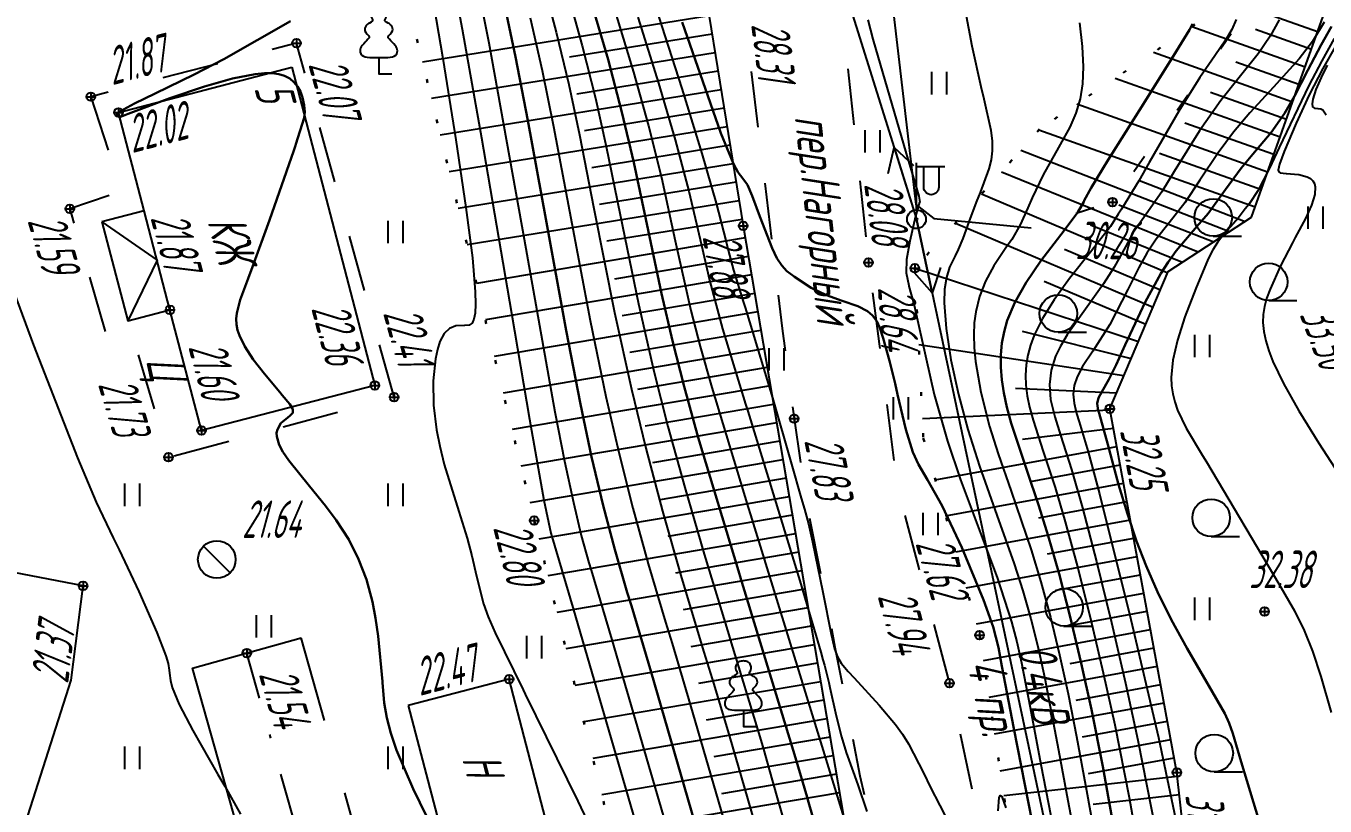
# Model space of a CAD drawing. Extents: x 1233805 to 1234355, y 654698 to 655114.
# Drawn here: x 1234201.3 to 1234235.86, y 655012.12 to 655032.9 of the extents above; entities that cross this region are included whole.
import ezdxf

# ---------------------------------------------------------------- set-up
doc = ezdxf.new("R2010")
doc.units = 0
for name, pattern in [('ИИDash_05_15', [2, 0.5, -1.5]), ('ИИDash_15_15', [3, 1.5, -1.5]), ('ИИDash_50_20', [7, 5, -2]), ('ИИDashDot_30_20', [5, 3, -1, 0, -1]), ('ИИDot', [1, 0, -1])]:
    doc.linetypes.add(name, pattern=pattern)
for name, color, linetype, lineweight in [('ИИ_ГОРИЗОНТАЛИ_ОСН', 32, 'Continuous', 25), ('ИИ_ГОРИЗОНТАЛИ_УТОЛЩ', 32, 'Continuous', 30), ('ИИ_ДОРОГИ_АД', 7, 'Continuous', 25), ('ИИ_ДОРОГИ_АД_ОСИ', 7, 'Continuous', 25), ('ИИ_ЛЭП_НН', 250, 'Continuous', 25), ('ИИ_ОГРАДЫ', 7, 'Continuous', 25), ('ИИ_ОТКОС', 7, 'Continuous', 25), ('ИИ_ОТМЕТКИ', 7, 'Continuous', 25), ('ИИ_СТРОЕНИЕ', 7, 'Continuous', 25), ('ИИ_ТРУБОПРОВОДЫ', 7, 'Continuous', 25), ('ИИ_УГОДЬЯ', 7, 'Continuous', 25)]:
    doc.layers.add(name, color=color, linetype=linetype, lineweight=lineweight)
doc.styles.add('VNIPISIMPLEXCUR', font='simplex.shx', dxfattribs={"width": 0.8, "oblique": 15})
doc.styles.add('ГОСТ 2.304 КУРСИВ', font='cs_gost2304.shx', dxfattribs={"oblique": 15})
doc.linetypes.add('ИИ054741_6', pattern='A,2,-0.5,[35,3dservice.shx,S=1,R=0,X=0,Y=0],-0.5,2', length=5)
doc.linetypes.add('ИИ054751', pattern='A,2.5,[1,3dservice.shx,S=0.8,R=0,X=0,Y=0],2.5', length=5)

# ---------------------------------------------------------------- blocks, each defined once
blk = doc.blocks.new('ИИ05401')
at = {"color": 0, "linetype": 'Continuous', "lineweight": 25}
for points in [[(-0.4, 1.2), (-0.4, 0)], [(0.4, 1.2), (0.4, 0)]]:
    blk.add_lwpolyline(points, dxfattribs=at)
blk = doc.blocks.new('ИИ053881')
at = {"color": 0, "linetype": 'Continuous', "lineweight": 25}
blk.add_lwpolyline([(0, 0.875), (0.129, 0.876), (0.342, 0.878), (0.479, 0.882), (0.614, 0.891), (0.726, 0.907), (0.816, 0.94), (0.906, 1), (0.956, 1.071), (0.983, 1.151), (0.991, 1.231), (0.986, 1.295), (0.963, 1.379), (0.932, 1.445), (0.884, 1.516), (0.798, 1.61), (0.719, 1.692), (0.646, 1.766), (0.575, 1.842), (0.536, 1.889), (0.511, 1.929), (0.501, 1.967), (0.504, 1.992), (0.518, 2.017), (0.545, 2.049), (0.608, 2.115), (0.679, 2.198), (0.732, 2.29), (0.745, 2.372), (0.736, 2.444), (0.709, 2.515), (0.672, 2.575), (0.633, 2.617), (0.596, 2.646), (0.548, 2.678), (0.495, 2.709), (0.408, 2.76), (0.363, 2.789), (0.336, 2.812), (0.324, 2.831), (0.321, 2.846), (0.325, 2.865), (0.335, 2.89), (0.353, 2.928), (0.372, 2.968), (0.4, 3.034), (0.413, 3.103), (0.412, 3.19), (0.398, 3.247), (0.363, 3.319), (0.32, 3.377), (0.284, 3.414), (0.246, 3.444), (0.181, 3.476), (0.125, 3.489), (0.07, 3.496), (0, 3.5), (-0.07, 3.496), (-0.125, 3.489), (-0.181, 3.476), (-0.246, 3.444), (-0.284, 3.414), (-0.32, 3.377), (-0.363, 3.319), (-0.398, 3.247), (-0.412, 3.19), (-0.413, 3.103), (-0.4, 3.034), (-0.372, 2.968), (-0.353, 2.928), (-0.335, 2.89), (-0.325, 2.865), (-0.321, 2.846), (-0.324, 2.831), (-0.336, 2.812), (-0.363, 2.789), (-0.408, 2.76), (-0.495, 2.709), (-0.548, 2.678), (-0.596, 2.646), (-0.633, 2.617), (-0.672, 2.575), (-0.709, 2.515), (-0.736, 2.444), (-0.745, 2.372), (-0.732, 2.29), (-0.679, 2.198), (-0.608, 2.115), (-0.545, 2.049), (-0.518, 2.017), (-0.504, 1.992), (-0.501, 1.967), (-0.511, 1.929), (-0.536, 1.889), (-0.575, 1.842), (-0.646, 1.766), (-0.719, 1.692), (-0.798, 1.61), (-0.884, 1.516), (-0.932, 1.445), (-0.963, 1.379), (-0.986, 1.295), (-0.991, 1.231), (-0.983, 1.151), (-0.956, 1.071), (-0.906, 1), (-0.816, 0.94), (-0.726, 0.907), (-0.614, 0.891), (-0.479, 0.882), (-0.342, 0.878), (-0.129, 0.876)], close=True, dxfattribs=at)
blk.add_lwpolyline([(0, 0.875), (0, 0), (0.7, 0)], dxfattribs=at)
blk = doc.blocks.new('ИИ05379')
at = {"color": 0, "linetype": 'Continuous', "lineweight": 25}
blk.add_lwpolyline([(0, -1), (1.5, -1)], dxfattribs=at)
blk.add_circle((0, 0), 1, dxfattribs=at)
blk = doc.blocks.new('ИИ0511015')
at = {"linetype": 'Continuous', "lineweight": 25}
blk.add_hatch(color=0, dxfattribs=at).paths.add_polyline_path([(-0.05, 0, 1), (0.05, 0, 1)])
at = {"color": 0, "linetype": 'Continuous', "lineweight": 25, "flags": 128}
for points in [[(0, 0.5), (0, 3)], [(0, 2.806), (1.5, 2.806)], [(1.184, 2.806), (1.184, 1.706), (1.174, 1.617), (1.144, 1.532), (1.096, 1.456), (1.033, 1.393), (0.957, 1.345), (0.873, 1.316), (0.784, 1.306), (0.695, 1.316), (0.61, 1.345), (0.534, 1.393), (0.471, 1.456), (0.423, 1.532), (0.394, 1.617), (0.384, 1.706), (0.384, 2.806)]]:
    blk.add_lwpolyline(points, dxfattribs=at)
at = {"color": 0, "linetype": 'Continuous', "lineweight": 25}
for radius in [0.5, 0.05]:
    blk.add_circle((0, 0), radius, dxfattribs=at)
blk = doc.blocks.new('ИИ051144')
at = {"color": 0, "linetype": 'Continuous', "lineweight": 25, "flags": 128}
for points in [[(2.775, 0.707), (4, 0), (2.775, -0.707)], [(4, 0), (0, 0)]]:
    blk.add_lwpolyline(points, dxfattribs=at)
blk = doc.blocks.new('ИИ051171')
at = {"color": 0, "linetype": 'Continuous', "lineweight": 25, "flags": 128}
blk.add_lwpolyline([(0.707, -0.707), (-0.707, 0.707)], dxfattribs=at)
at = {"color": 0, "linetype": 'Continuous', "lineweight": 25}
blk.add_circle((0, 0), 1, dxfattribs=at)
at = {"color": 0, "linetype": 'Continuous', "style": 'VNIPISIMPLEXCUR', "oblique": 15, "width": 0.8}
for tag, p in [('NUMBER', (1.7, -1)), ('HATCH', (1.7, -4.4)), ('HEIGHT', (1.7, -7.8)), ('TOP1', (1.7, -11.2)), ('TOP2', (1.7, -14.6)), ('TOP3', (1.7, -18)), ('TOP4', (1.7, -21.4)), ('TOP5', (1.7, -24.8)), ('BOTTOM', (1.7, -28.2))]:
    blk.add_attdef(tag, p, '', height=2, dxfattribs=at)
blk = doc.blocks.new('PICKET')
at = {"color": 0, "linetype": 'Continuous', "lineweight": 25}
for p, q in [((-0.23, 0), (0.23, 0)), ((0, 0.23), (0, -0.23))]:
    blk.add_line(p, q, dxfattribs=at)
blk.add_circle((0, 0), 0.23, dxfattribs=at)
at = {"color": 0, "linetype": 'Continuous', "style": 'VNIPISIMPLEXCUR', "oblique": 15, "width": 0.8}
blk.add_attdef('OTMETKA', (1.25, 0.3), '', height=2, dxfattribs=at)
at = {"color": 8, "linetype": 'Continuous', "style": 'VNIPISIMPLEXCUR', "oblique": 15, "width": 0.8, "flags": 1}
blk.add_attdef('NOMER', (1.25, -2.7), '', height=2, dxfattribs=at)

msp = doc.modelspace()

# ---------------------------------------------------------------- linework, layer by layer
at = {"layer": 'ИИ_ГОРИЗОНТАЛИ_ОСН', "flags": 128}
for points, elevation in [([(1234211.69, 655047.864), (1234212.192, 655046.933), (1234212.607, 655046.087), (1234212.94, 655045.313), (1234213.306, 655044.279), (1234213.721, 655042.86), (1234214.15, 655041.392), (1234214.502, 655040.354), (1234215.054, 655038.851), (1234215.863, 655036.638), (1234216.43, 655034.979), (1234216.981, 655033.274), (1234217.467, 655031.666), (1234217.866, 655030.235), (1234218.206, 655028.86), (1234218.577, 655027.177), (1234218.993, 655025.318), (1234219.24, 655024.359), (1234219.545, 655023.273), (1234220.516, 655020.074), (1234220.575, 655019.882), (1234222.616, 655013.258), (1234223.086, 655011.722)], 26.5), ([(1234206.208, 655047.712), (1234206.771, 655046.833), (1234207.605, 655045.429), (1234209.478, 655042.196), (1234210.677, 655040.042), (1234211, 655039.417), (1234211.243, 655038.907), (1234211.411, 655038.502), (1234211.539, 655038.117), (1234211.571, 655038.014), (1234211.805, 655037.35), (1234212.014, 655036.776), (1234212.207, 655036.164), (1234212.4, 655035.383), (1234212.632, 655034.279), (1234212.91, 655032.816), (1234213.421, 655029.92), (1234214.215, 655025.252), (1234214.694, 655022.423), (1234215.075, 655020.27), (1234215.261, 655019.394), (1234215.289, 655019.299), (1234215.847, 655017.41), (1234218.017, 655009.981)], 23), ([(1234212.041, 655034.12), (1234212.395, 655032.033), (1234212.74, 655029.864), (1234213.006, 655028.06), (1234213.177, 655026.723), (1234213.256, 655025.816), (1234213.264, 655025.493), (1234213.252, 655025.25), (1234213.22, 655025.086), (1234213.168, 655024.982), (1234213.094, 655024.933), (1234212.976, 655024.923), (1234212.968, 655024.923), (1234212.734, 655024.91), (1234212.566, 655024.843), (1234212.426, 655024.705), (1234212.314, 655024.493), (1234212.248, 655024.284), (1234212.195, 655024.033), (1234212.136, 655023.443), (1234212.145, 655022.799), (1234212.222, 655022.142), (1234212.308, 655021.705), (1234212.43, 655021.218), (1234212.816, 655019.963), (1234213.04, 655019.253), (1234213.167, 655018.788), (1234213.29, 655018.249), (1234213.475, 655017.511), (1234213.602, 655017.16), (1234213.785, 655016.738), (1234214.527, 655015.219), (1234214.585, 655015.103), (1234215.987, 655012.257), (1234216.891, 655010.347)], 22.5), ([(1234215.052, 655034.076), (1234215.411, 655032.736), (1234215.742, 655031.341), (1234216.025, 655030.001), (1234216.412, 655028.032), (1234216.962, 655025.267), (1234217.408, 655023.227), (1234217.792, 655021.656), (1234218.239, 655019.975), (1234218.743, 655018.203), (1234219.337, 655016.223), (1234219.598, 655015.37), (1234220.019, 655013.972), (1234220.995, 655010.609)], 25), ([(1234213.328, 655033.889), (1234213.618, 655032.447), (1234214.555, 655027.216), (1234215.373, 655022.624), (1234215.63, 655021.307), (1234215.865, 655020.204), (1234216.076, 655019.325), (1234216.28, 655018.601), (1234216.341, 655018.401), (1234216.89, 655016.551), (1234218.774, 655010.079)], 23.5), ([(1234215.705, 655033.777), (1234216.102, 655032.364), (1234216.45, 655030.973), (1234216.735, 655029.688), (1234217.109, 655027.868), (1234217.598, 655025.501), (1234218.008, 655023.707), (1234218.382, 655022.235), (1234218.831, 655020.605), (1234219.348, 655018.831), (1234220.002, 655016.68), (1234220.039, 655016.561), (1234220.827, 655013.967), (1234220.919, 655013.642), (1234221.071, 655013.098), (1234221.29, 655012.342), (1234221.714, 655010.869)], 25.5), ([(1234226.222, 655033.646), (1234226.466, 655032.372), (1234226.706, 655031.282), (1234226.785, 655030.96), (1234226.97, 655030.121), (1234227.004, 655029.827), (1234227.005, 655029.569), (1234226.976, 655029.336), (1234226.918, 655029.089), (1234226.685, 655028.466), (1234226.579, 655028.208), (1234226.387, 655027.679), (1234226.228, 655027.237), (1234226.102, 655026.942), (1234226.019, 655026.777), (1234225.873, 655026.47), (1234225.788, 655026.197), (1234225.739, 655025.885), (1234225.728, 655025.523), (1234225.78, 655024.845), (1234225.911, 655024.009), (1234226.11, 655023.085), (1234226.36, 655022.149), (1234226.671, 655021.172), (1234227.133, 655019.874), (1234227.594, 655018.578), (1234227.824, 655017.852), (1234228.035, 655017.108), (1234228.228, 655016.339), (1234228.41, 655015.522), (1234228.773, 655013.608), (1234229.018, 655012.268), (1234229.573, 655009.385)], 29), ([(1234214.718, 655033.116), (1234215.034, 655031.71), (1234215.334, 655030.217), (1234215.759, 655027.964), (1234216.312, 655025.053), (1234216.73, 655023.026), (1234217.071, 655021.54), (1234217.447, 655020.053), (1234217.853, 655018.578), (1234218.318, 655017.016), (1234218.49, 655016.454), (1234218.976, 655014.831), (1234220.275, 655010.349)], 24.5), ([(1234217.583, 655033.129), (1234218.13, 655031.377), (1234218.574, 655029.867), (1234218.938, 655028.495), (1234219.271, 655027.062), (1234219.486, 655026.124), (1234219.836, 655024.834), (1234220.447, 655022.826), (1234220.505, 655022.641), (1234221.891, 655018.125), (1234222.448, 655016.221), (1234222.505, 655016.02), (1234222.549, 655015.872), (1234222.662, 655015.414), (1234222.69, 655015.282), (1234222.854, 655014.524), (1234222.994, 655013.968), (1234223.124, 655013.547), (1234223.307, 655013.035), (1234223.434, 655012.686), (1234223.669, 655011.977)], 27), ([(1234218.126, 655033.159), (1234218.746, 655031.228), (1234219.282, 655029.498), (1234219.665, 655028.177), (1234219.917, 655027.187), (1234219.979, 655026.93), (1234220.128, 655026.39), (1234220.383, 655025.563), (1234220.435, 655025.399), (1234221.165, 655022.992), (1234221.668, 655021.226), (1234221.925, 655020.319), (1234222.01, 655020.027), (1234222.12, 655019.635), (1234222.226, 655019.158), (1234222.5, 655017.818), (1234222.727, 655016.704), (1234222.816, 655016.306), (1234222.889, 655016.093), (1234222.988, 655015.928), (1234223.18, 655015.708), (1234223.335, 655015.542), (1234224.001, 655014.814), (1234224.435, 655014.295), (1234224.62, 655014.039), (1234224.781, 655013.779), (1234225.185, 655012.993), (1234225.361, 655012.634), (1234225.868, 655011.637)], 27.5), ([(1234223.695, 655033.056), (1234223.834, 655032.546), (1234224.722, 655029.501), (1234224.854, 655029.058), (1234225.055, 655028.364), (1234225.078, 655028.209), (1234225.076, 655028.202), (1234224.97, 655027.835), (1234224.815, 655027.168), (1234224.728, 655026.675), (1234224.715, 655026.319), (1234224.787, 655025.983), (1234224.792, 655025.965), (1234224.93, 655025.458), (1234225.076, 655024.82), (1234225.133, 655024.55), (1234225.467, 655023.084), (1234225.819, 655021.839), (1234226.167, 655020.815), (1234226.697, 655019.394), (1234227.141, 655018.207), (1234227.521, 655017.033), (1234227.663, 655016.499), (1234227.791, 655015.935), (1234228.018, 655014.744), (1234228.3, 655013.229), (1234228.965, 655009.812)], 28.5), ([(1234229.334, 655032.976), (1234229.4, 655032.349), (1234229.426, 655031.807), (1234229.41, 655031.354), (1234229.349, 655030.956), (1234229.237, 655030.575), (1234229.074, 655030.203), (1234228.817, 655029.741), (1234228.77, 655029.66), (1234228.365, 655028.929), (1234228.068, 655028.319), (1234227.958, 655028.056), (1234227.756, 655027.602), (1234227.527, 655027.213), (1234227.374, 655026.99), (1234227.052, 655026.505), (1234226.831, 655026.099), (1234226.669, 655025.693), (1234226.568, 655025.287), (1234226.531, 655024.993), (1234226.517, 655024.675), (1234226.528, 655024.331), (1234226.562, 655023.962), (1234226.702, 655023.149), (1234226.938, 655022.233), (1234227.168, 655021.503), (1234227.515, 655020.507), (1234228.047, 655018.949), (1234228.303, 655018.092), (1234228.555, 655017.153), (1234228.8, 655016.149), (1234229.029, 655015.11), (1234229.254, 655013.974), (1234229.534, 655012.436), (1234229.737, 655011.308)], 29.5), ([(1234233.497, 655033.069), (1234233.384, 655032.803), (1234233.216, 655032.517), (1234232.928, 655032.101), (1234232.53, 655031.526), (1234231.971, 655030.624), (1234231.187, 655029.264), (1234230.905, 655028.769), (1234230.446, 655028.02), (1234230.392, 655027.939), (1234230.361, 655027.886), (1234230.151, 655027.559), (1234229.804, 655027.103), (1234229.619, 655026.873), (1234229.062, 655026.168), (1234228.659, 655025.607), (1234228.345, 655025.104), (1234228.124, 655024.66), (1234228.027, 655024.397), (1234227.957, 655024.134), (1234227.914, 655023.87), (1234227.897, 655023.601), (1234227.906, 655023.331), (1234227.941, 655023.049), (1234228.002, 655022.748), (1234228.094, 655022.403), (1234228.365, 655021.567), (1234228.68, 655020.606), (1234228.953, 655019.692), (1234229.277, 655018.498), (1234229.625, 655017.114), (1234229.964, 655015.675), (1234230.267, 655014.286), (1234230.648, 655012.355), (1234231.069, 655009.986)], 30.5), ([(1234234.643, 655033.064), (1234234.406, 655032.627), (1234234.083, 655032.158), (1234233.581, 655031.526), (1234233.089, 655030.909), (1234232.524, 655030.104), (1234231.853, 655029.024), (1234231.52, 655028.479), (1234231.04, 655027.795), (1234230.758, 655027.394), (1234230.55, 655027.013), (1234230.256, 655026.476), (1234229.972, 655026.027), (1234229.577, 655025.482), (1234229.005, 655024.674), (1234228.825, 655024.372), (1234228.695, 655024.105), (1234228.575, 655023.729), (1234228.532, 655023.347), (1234228.563, 655022.951), (1234228.673, 655022.488), (1234228.828, 655021.999), (1234229.117, 655021.083), (1234229.407, 655020.063), (1234229.779, 655018.639), (1234230.179, 655017.013), (1234230.555, 655015.393), (1234230.886, 655013.874), (1234231.356, 655011.486)], 31), ([(1234235.837, 655032.999), (1234235.53, 655032.487), (1234235.176, 655032.021), (1234234.49, 655031.266), (1234233.859, 655030.581), (1234233.426, 655030.072), (1234233.015, 655029.518), (1234232.536, 655028.794), (1234232.135, 655028.189), (1234231.715, 655027.651), (1234231.372, 655027.218), (1234231.125, 655026.849), (1234230.911, 655026.464), (1234230.618, 655025.88), (1234230.139, 655024.951), (1234229.681, 655024.238), (1234229.41, 655023.826), (1234229.265, 655023.551), (1234229.192, 655023.324), (1234229.166, 655023.093), (1234229.185, 655022.853), (1234229.251, 655022.573), (1234229.318, 655022.356), (1234229.558, 655021.554), (1234229.86, 655020.434), (1234230.695, 655017.095), (1234231.429, 655013.948), (1234231.964, 655011.407)], 31.5), ([(1234236.109, 655032.564), (1234235.775, 655031.972), (1234235.428, 655031.31), (1234234.64, 655029.657), (1234234.388, 655029.114), (1234234.077, 655028.505), (1234233.853, 655028.173), (1234233.831, 655028.146), (1234233.741, 655028.024), (1234233.549, 655027.778), (1234233.423, 655027.64), (1234233.175, 655027.365), (1234233, 655027.135), (1234232.878, 655026.936), (1234232.756, 655026.697), (1234232.424, 655025.908), (1234232.133, 655025.147), (1234231.938, 655024.531), (1234231.817, 655023.994), (1234231.773, 655023.537), (1234231.78, 655023.315), (1234231.81, 655023.099), (1234231.863, 655022.884), (1234231.941, 655022.662), (1234232.172, 655022.184), (1234232.601, 655021.462), (1234232.705, 655021.293), (1234234.637, 655018.041), (1234235.049, 655017.319), (1234235.307, 655016.802), (1234235.53, 655016.251), (1234235.752, 655015.577), (1234236.026, 655014.615)], 32.5), ([(1234236.169, 655032.402), (1234235.802, 655031.76), (1234235.442, 655031.061), (1234235.092, 655030.312), (1234234.772, 655029.557), (1234234.647, 655029.218), (1234234.617, 655029.054), (1234234.632, 655029.012), (1234234.666, 655028.986), (1234234.829, 655028.969), (1234234.831, 655028.968), (1234235.161, 655028.945), (1234235.389, 655028.882), (1234235.473, 655028.833), (1234235.537, 655028.772), (1234235.58, 655028.7), (1234235.602, 655028.616), (1234235.588, 655028.408), (1234235.499, 655028.126), (1234235.339, 655027.77), (1234235.072, 655027.265), (1234234.993, 655027.12), (1234234.678, 655026.505), (1234234.403, 655025.885), (1234234.307, 655025.636), (1234234.248, 655025.428), (1234234.217, 655025.217), (1234234.212, 655024.999), (1234234.234, 655024.763), (1234234.285, 655024.513), (1234234.365, 655024.246), (1234234.474, 655023.961), (1234234.756, 655023.373), (1234235.165, 655022.647), (1234235.696, 655021.786), (1234236.437, 655020.649)], 33), ([(1234235.921, 655031.853), (1234235.756, 655031.521), (1234235.622, 655031.204), (1234235.538, 655030.951), (1234235.517, 655030.823), (1234235.53, 655030.744), (1234235.578, 655030.706), (1234235.675, 655030.697), (1234235.676, 655030.697), (1234235.747, 655030.69), (1234235.801, 655030.663), (1234235.894, 655030.53)], 33.5), ([(1234200.985, 655025.791), (1234201.499, 655024.397), (1234202.669, 655021.399), (1234203.169, 655020.216), (1234203.619, 655019.268), (1234203.779, 655018.944), (1234204.3, 655017.833), (1234204.784, 655016.741), (1234205.026, 655016.124), (1234205.084, 655015.923), (1234205.115, 655015.744), (1234205.124, 655015.665), (1234205.149, 655015.466), (1234205.194, 655015.282), (1234205.375, 655014.827), (1234205.738, 655014.133), (1234206.409, 655012.96), (1234206.589, 655012.65), (1234207.01, 655011.909)], 21.5), ([(1234227.166, 655012), (1234227.192, 655012.348), (1234227.221, 655012.403), (1234227.26, 655012.376), (1234227.372, 655012.072)], 27.5)]:
    msp.add_lwpolyline(points, dxfattribs=dict(at, elevation=elevation))
at = {"layer": 'ИИ_ГОРИЗОНТАЛИ_УТОЛЩ', "flags": 128}
for points, elevation in [([(1234214.024, 655033.501), (1234214.326, 655032.079), (1234214.651, 655030.382), (1234215.129, 655027.76), (1234215.67, 655024.79), (1234216.051, 655022.825), (1234216.35, 655021.424), (1234216.656, 655020.129), (1234216.965, 655018.952), (1234217.299, 655017.809), (1234217.407, 655017.454), (1234217.933, 655015.691), (1234219.53, 655010.178)], 24), ([(1234216.35, 655033.504), (1234216.788, 655032.003), (1234217.158, 655030.604), (1234217.472, 655029.26), (1234217.854, 655027.458), (1234218.21, 655025.771), (1234218.5, 655024.513), (1234218.811, 655023.296), (1234219.188, 655021.939), (1234220.254, 655018.387), (1234220.319, 655018.178), (1234221.774, 655013.41), (1234222.083, 655012.356), (1234222.119, 655012.224), (1234222.312, 655011.551)], 26), ([(1234208.338, 655033.026), (1234207.45, 655032.52), (1234206.562, 655032.01), (1234205.776, 655031.601), (1234204.738, 655031.1), (1234204.185, 655030.835), (1234203.802, 655030.623), (1234203.725, 655030.559), (1234203.717, 655030.516), (1234203.759, 655030.479), (1234203.764, 655030.476), (1234203.765, 655030.476), (1234203.813, 655030.477), (1234203.933, 655030.519), (1234204.021, 655030.555), (1234205.126, 655030.976), (1234206.047, 655031.287), (1234206.795, 655031.497), (1234207.399, 655031.614), (1234207.645, 655031.637), (1234207.854, 655031.636), (1234208.028, 655031.612), (1234208.182, 655031.565), (1234208.317, 655031.495), (1234208.432, 655031.402), (1234208.526, 655031.287), (1234208.601, 655031.149), (1234208.657, 655030.989), (1234208.699, 655030.792), (1234208.721, 655030.607), (1234208.704, 655030.449), (1234208.482, 655029.747), (1234208.47, 655029.712), (1234208.426, 655029.585), (1234207.781, 655027.723), (1234207.331, 655026.484), (1234207.209, 655026.169), (1234206.999, 655025.6), (1234206.911, 655025.249), (1234206.897, 655025.094), (1234206.904, 655024.946), (1234206.931, 655024.8), (1234206.98, 655024.65), (1234207.124, 655024.359), (1234207.346, 655024.018), (1234207.643, 655023.63), (1234208.054, 655023.146), (1234208.121, 655023.069), (1234208.323, 655022.825), (1234208.404, 655022.691), (1234208.405, 655022.599), (1234208.325, 655022.512), (1234208.271, 655022.473), (1234208.084, 655022.316), (1234207.989, 655022.152), (1234207.971, 655022.06), (1234207.973, 655021.961), (1234208.038, 655021.74), (1234208.139, 655021.554), (1234208.295, 655021.325), (1234208.842, 655020.641), (1234209.268, 655020.118), (1234209.558, 655019.735), (1234209.887, 655019.222), (1234210.152, 655018.7), (1234210.36, 655018.155), (1234210.519, 655017.562), (1234210.603, 655017.13), (1234210.673, 655016.65), (1234210.784, 655015.443), (1234210.786, 655015.414), (1234210.835, 655014.872), (1234210.899, 655014.471), (1234211.004, 655014.062), (1234211.158, 655013.614), (1234211.602, 655012.586), (1234212.305, 655011.144)], 22), ([(1234218.761, 655033), (1234219.788, 655030.043), (1234220.126, 655029.223), (1234220.251, 655028.994), (1234220.371, 655028.837), (1234220.495, 655028.662), (1234220.622, 655028.374), (1234220.828, 655027.821), (1234221.151, 655026.979), (1234221.281, 655026.713), (1234221.41, 655026.516), (1234221.546, 655026.37), (1234221.74, 655026.222), (1234221.741, 655026.221), (1234221.745, 655026.218), (1234222.194, 655025.924), (1234222.601, 655025.725), (1234223.017, 655025.58), (1234223.434, 655025.434), (1234223.686, 655025.306), (1234223.827, 655025.188), (1234223.937, 655025.039), (1234224.022, 655024.856), (1234224.11, 655024.579), (1234224.277, 655023.977), (1234224.423, 655023.378), (1234224.488, 655023.083), (1234224.708, 655022.148), (1234224.895, 655021.55), (1234225.048, 655021.215), (1234225.283, 655020.813), (1234225.68, 655020.122), (1234226.201, 655019.008), (1234226.774, 655017.613), (1234227.03, 655016.892), (1234227.171, 655016.347), (1234227.268, 655015.846), (1234227.582, 655014.19), (1234228.362, 655010.211)], 28), ([(1234232.339, 655032.95), (1234232.258, 655032.79), (1234231.906, 655032.214), (1234231.033, 655030.823), (1234230.096, 655029.331), (1234229.638, 655028.584), (1234229.457, 655028.246), (1234229.443, 655028.216), (1234229.287, 655027.935), (1234228.952, 655027.484), (1234228.831, 655027.331), (1234228.3, 655026.641), (1234227.911, 655026.069), (1234227.612, 655025.537), (1234227.408, 655025.05), (1234227.323, 655024.755), (1234227.267, 655024.451), (1234227.238, 655024.138), (1234227.237, 655023.813), (1234227.264, 655023.478), (1234227.318, 655023.124), (1234227.401, 655022.744), (1234227.516, 655022.318), (1234227.927, 655021.07), (1234228.249, 655020.12), (1234228.5, 655019.32), (1234228.787, 655018.31), (1234229.085, 655017.158), (1234229.378, 655015.927), (1234229.648, 655014.698), (1234229.948, 655013.181), (1234230.299, 655011.229)], 30), ([(1234236.031, 655032.883), (1234235.759, 655032.398), (1234235.409, 655031.722), (1234235.048, 655031.027), (1234234.782, 655030.568), (1234234.425, 655030.056), (1234233.943, 655029.479), (1234233.629, 655029.109), (1234233.217, 655028.539), (1234232.749, 655027.899), (1234232.454, 655027.559), (1234231.906, 655026.91), (1234231.69, 655026.611), (1234231.492, 655026.304), (1234231.077, 655025.538), (1234230.548, 655024.404), (1234230.307, 655023.876), (1234230.11, 655023.482), (1234229.921, 655023.15), (1234229.836, 655022.996), (1234229.801, 655022.839), (1234229.829, 655022.658), (1234229.852, 655022.585), (1234230.083, 655021.755), (1234230.119, 655021.618), (1234230.371, 655020.683), (1234230.605, 655019.902), (1234230.849, 655019.18), (1234231.101, 655018.523), (1234231.407, 655017.829), (1234231.773, 655017.092), (1234232.193, 655016.316), (1234232.706, 655015.435), (1234232.773, 655015.323), (1234233.194, 655014.587), (1234233.309, 655014.333), (1234233.412, 655014.054), (1234233.635, 655013.301), (1234234.106, 655011.719)], 32)]:
    msp.add_lwpolyline(points, dxfattribs=dict(at, elevation=elevation))
at = {"layer": 'ИИ_ДОРОГИ_АД', "linetype": 'ИИDash_15_15', "flags": 128}
for points in [[(1234213.689, 655099.962), (1234213.921, 655098.753), (1234214.756, 655094.348), (1234215.671, 655090.473), (1234216.569, 655087.125), (1234217.353, 655084.304), (1234217.716, 655082.581), (1234218.19, 655080.016), (1234218.633, 655076.29), (1234218.842, 655072.548), (1234219.103, 655068.474), (1234219.54, 655064.69), (1234219.834, 655061.188), (1234220.106, 655058.8), (1234221.076, 655053.356), (1234221.621, 655046.565), (1234222.197, 655041.188), (1234222.989, 655033.473), (1234223.714, 655026.596), (1234224.004, 655024.428), (1234224.49, 655020.575), (1234225.872, 655015.393), (1234227.486, 655007.795), (1234229.28, 654999.274), (1234233.77, 654983.899), (1234235.28, 654979.948), (1234242.599, 654962.411), (1234246.914, 654949.166), (1234249.599, 654944.45), (1234253.621, 654941.616), (1234256.584, 654938.131), (1234261.761, 654932.995), (1234264.242, 654931.245), (1234280.624, 654913.48), (1234302.793, 654889.213), (1234306.3, 654883.673), (1234310.274, 654879.467)], [(1234210.896, 655099.704), (1234210.914, 655099.587), (1234211.857, 655094.925), (1234213.032, 655090.734), (1234213.995, 655085.146), (1234214.529, 655083.278), (1234215.019, 655081.231), (1234215.575, 655078.401), (1234215.746, 655074.018), (1234215.291, 655071.001), (1234215.518, 655068.326), (1234215.715, 655066.593), (1234216.768, 655063.058), (1234217.122, 655058.566), (1234217.856, 655053.637), (1234218.648, 655049.2), (1234219.221, 655044.033), (1234220.37, 655033.539), (1234221.423, 655024.842), (1234221.737, 655022.44), (1234222.046, 655020.301), (1234222.825, 655016.357), (1234223.484, 655012.932), (1234224.068, 655010.46), (1234224.8, 655007.415), (1234225.332, 655004.791), (1234226.407, 654999.78), (1234228.29, 654992.298), (1234229.926, 654984.305), (1234232.213, 654977.348), (1234233.445, 654974.512), (1234234.765, 654970.949), (1234236.389, 654965.414), (1234240.278, 654954.562), (1234240.617, 654952.626), (1234240.706, 654951.123), (1234241.016, 654948.936), (1234240.989, 654948.091), (1234240.491, 654944.51), (1234239.422, 654941.883), (1234237.311, 654938.846), (1234232.181, 654931.059), (1234228.203, 654924.776), (1234225.401, 654918.658), (1234222.581, 654911.855), (1234220.955, 654905.826), (1234220.712, 654902.905), (1234220.863, 654901.437)]]:
    msp.add_lwpolyline(points, dxfattribs=at)
msp.add_lwpolyline([(1234203.026, 655031.014), (1234203.843, 655028.494), (1234202.466, 655028.027), (1234203.493, 655024.456), (1234204.147, 655024.625), (1234205.096, 655021.411), (1234211.094, 655023.014), (1234208.497, 655032.437)], close=True, dxfattribs=at)
at = {"layer": 'ИИ_ДОРОГИ_АД', "flags": 128}
msp.add_lwpolyline([(1234232.181, 654931.059), (1234231.485, 654941.469), (1234231.11, 654949.912), (1234230.652, 654951.474), (1234229.474, 654955.346), (1234226.561, 654963.578), (1234225.266, 654966.668), (1234223.067, 654971.575), (1234219.932, 654978.035), (1234216.64, 654985.051), (1234213.606, 654993.282), (1234209.939, 655004.539), (1234207.31, 655010.19), (1234205.734, 655015.792), (1234208.622, 655016.604)], dxfattribs=at)
at = {"layer": 'ИИ_ДОРОГИ_АД', "linetype": 'ИИDash_50_20', "flags": 128}
msp.add_lwpolyline([(1234234.91, 654935.201), (1234234.481, 654941.636), (1234234.091, 654950.407), (1234233.527, 654952.332), (1234232.324, 654956.283), (1234229.361, 654964.659), (1234228.019, 654967.862), (1234225.786, 654972.844), (1234222.64, 654979.327), (1234219.411, 654986.209), (1234216.441, 654994.266), (1234212.736, 655005.64), (1234210.132, 655011.235), (1234208.622, 655016.604)], dxfattribs=at)
at = {"layer": 'ИИ_ДОРОГИ_АД_ОСИ', "linetype": 'ИИDashDot_30_20', "flags": 128}
msp.add_lwpolyline([(1234233.545, 654933.129), (1234232.983, 654941.553), (1234232.6, 654950.16), (1234232.09, 654951.903), (1234230.899, 654955.814), (1234227.961, 654964.119), (1234226.643, 654967.265), (1234224.427, 654972.209), (1234221.286, 654978.681), (1234218.026, 654985.63), (1234215.023, 654993.774), (1234211.337, 655005.09), (1234208.721, 655010.713), (1234207.178, 655016.198)], dxfattribs=at)
at = {"layer": 'ИИ_ЛЭП_НН', "flags": 128}
msp.add_lwpolyline([(1234213.717, 655063.816), (1234224.994, 655027.75), (1234230.474, 655001.937), (1234232.261, 654974.732), (1234235.873, 654942.857), (1234254.685, 654930.295), (1234274.578, 654914.045), (1234301.425, 654870.757), (1234315.062, 654850.276)], dxfattribs=at)
at = {"layer": 'ИИ_ОГРАДЫ', "linetype": 'ИИ054741_6'}
msp.add_lwpolyline([(1234223.135, 655050.453), (1234222.683, 655050.367), (1234222.705, 655048.79), (1234223.334, 655048.857), (1234223.807, 655044.404), (1234223.077, 655044.368), (1234224.974, 655028.141), (1234225.456, 655027.773), (1234228.046, 655027.52)], dxfattribs=at)
at = {"layer": 'ИИ_ОГРАДЫ', "linetype": 'ИИ054751', "flags": 128}
msp.add_lwpolyline([(1234194.922, 655008.066), (1234197.537, 655008.226), (1234199.467, 655007.7), (1234201.256, 655008.525), (1234201.081, 655011.033), (1234202.503, 655015.48), (1234202.819, 655017.988), (1234196.865, 655019.131)], dxfattribs=at)
at = {"layer": 'ИИ_ОТКОС'}
for p, q in [((1234232.675, 655033.812, 26.723), (1234235.666, 655032.747, 26.723)), ((1234219.476, 655033.171, 27.811), (1234211.851, 655031.935, 27.811)), ((1234232.323, 655032.886, 26.723), (1234235.333, 655031.813, 26.723)), ((1234219.556, 655032.678, 27.811), (1234215.763, 655032.063, 27.811)), ((1234234.012, 655032.81, 26.723), (1234235.5, 655032.28, 26.723)), ((1234231.302, 655032.197, 26.723), (1234235.001, 655030.879, 26.723)), ((1234219.636, 655032.185, 27.811), (1234212.088, 655030.961, 27.811)), ((1234233.49, 655031.944, 26.723), (1234235.167, 655031.346, 26.723)), ((1234219.716, 655031.692, 27.811), (1234215.961, 655031.083, 27.811)), ((1234230.281, 655031.508, 26.723), (1234234.668, 655029.946, 26.723)), ((1234219.796, 655031.199, 27.811), (1234212.325, 655029.987, 27.811)), ((1234229.261, 655030.82, 26.723), (1234234.335, 655029.012, 26.723)), ((1234232.813, 655031.133, 26.723), (1234234.834, 655030.413, 26.723)), ((1234219.876, 655030.705, 27.811), (1234216.16, 655030.103, 27.811)), ((1234219.956, 655030.212, 27.811), (1234212.562, 655029.014, 27.811)), ((1234228.249, 655030.128, 26.723), (1234234.003, 655028.078, 26.723)), ((1234232.136, 655030.321, 26.723), (1234234.502, 655029.479, 26.723)), ((1234220.036, 655029.719, 27.811), (1234216.358, 655029.123, 27.811)), ((1234227.768, 655029.591, 26.723), (1234233.319, 655027.422, 26.723)), ((1234231.46, 655029.51, 26.723), (1234234.169, 655028.545, 26.723)), ((1234220.116, 655029.226, 27.811), (1234212.8, 655028.04, 27.811)), ((1234220.196, 655028.733, 27.811), (1234216.557, 655028.143, 27.811)), ((1234227.254, 655029.017, 26.723), (1234232.489, 655026.88, 26.723)), ((1234230.923, 655028.782, 26.723), (1234233.734, 655027.692, 26.723)), ((1234226.726, 655028.426, 26.723), (1234231.677, 655026.323, 26.723)), ((1234220.276, 655028.24, 27.811), (1234213.037, 655027.066, 27.811)), ((1234230.379, 655028.137, 26.723), (1234232.904, 655027.151, 26.723)), ((1234220.355, 655027.747, 27.811), (1234216.755, 655027.163, 27.811)), ((1234226.028, 655027.646, 26.723), (1234231.289, 655025.411, 26.723)), ((1234229.623, 655027.602, 26.723), (1234232.073, 655026.609, 26.723)), ((1234220.438, 655027.254, 27.811), (1234213.287, 655026.04, 27.811)), ((1234220.521, 655026.761, 27.811), (1234216.963, 655026.157, 27.811)), ((1234228.93, 655026.951, 26.723), (1234231.483, 655025.867, 26.723)), ((1234224.952, 655026.444, 30.93), (1234230.902, 655024.498, 26.723)), ((1234220.605, 655026.269, 27.811), (1234213.524, 655025.067, 27.811)), ((1234228.387, 655026.105, 26.723), (1234231.096, 655024.954, 26.723)), ((1234220.689, 655025.776, 27.811), (1234217.165, 655025.178, 27.811)), ((1234220.772, 655025.284, 27.811), (1234213.76, 655024.094, 27.811)), ((1234220.856, 655024.791, 27.811), (1234217.367, 655024.199, 27.811)), ((1234227.806, 655024.77, 26.723), (1234230.708, 655024.042, 26.723)), ((1234220.939, 655024.299, 27.811), (1234213.997, 655023.12, 27.811)), ((1234225.052, 655024.417, 30.552), (1234230.514, 655023.586, 26.723)), ((1234221.023, 655023.806, 27.811), (1234217.569, 655023.22, 27.811)), ((1234221.107, 655023.313, 27.811), (1234214.234, 655022.147, 27.811)), ((1234227.628, 655023.248, 26.723), (1234230.32, 655023.13, 26.723)), ((1234221.19, 655022.821, 27.811), (1234217.772, 655022.241, 27.811)), ((1234225.149, 655022.448, 3.589), (1234230.146, 655022.672, 26.723)), ((1234221.274, 655022.328, 27.811), (1234214.471, 655021.174, 27.811)), ((1234227.811, 655021.897, 26.723), (1234230.236, 655022.184, 26.723)), ((1234221.357, 655021.836, 27.811), (1234217.974, 655021.262, 27.811)), ((1234225.493, 655020.807, 26.723), (1234230.326, 655021.697, 26.723)), ((1234221.441, 655021.343, 27.811), (1234214.708, 655020.201, 27.811)), ((1234228.023, 655020.769, 26.723), (1234230.415, 655021.209, 26.723)), ((1234221.525, 655020.851, 27.811), (1234218.176, 655020.282, 27.811)), ((1234225.767, 655019.85, 26.723), (1234230.505, 655020.722, 26.723)), ((1234221.608, 655020.358, 27.811), (1234214.947, 655019.228, 27.811)), ((1234228.249, 655019.803, 26.723), (1234230.595, 655020.235, 26.723)), ((1234221.692, 655019.866, 27.811), (1234218.379, 655019.303, 27.811)), ((1234226.04, 655018.892, 26.723), (1234230.685, 655019.747, 26.723)), ((1234221.775, 655019.373, 27.811), (1234215.186, 655018.255, 27.811)), ((1234228.476, 655018.837, 26.723), (1234230.774, 655019.26, 26.723)), ((1234221.859, 655018.881, 27.811), (1234218.582, 655018.324, 27.811)), ((1234226.314, 655017.935, 26.723), (1234230.864, 655018.772, 26.723)), ((1234221.943, 655018.388, 27.811), (1234215.426, 655017.282, 27.811)), ((1234228.702, 655017.87, 26.723), (1234230.954, 655018.285, 26.723)), ((1234222.026, 655017.896, 27.811), (1234218.786, 655017.346, 27.811)), ((1234226.587, 655016.977, 26.723), (1234231.043, 655017.797, 26.723)), ((1234222.11, 655017.403, 27.811), (1234215.665, 655016.309, 27.811)), ((1234228.917, 655016.902, 26.723), (1234231.133, 655017.31, 26.723)), ((1234222.193, 655016.91, 27.811), (1234218.989, 655016.367, 27.811)), ((1234226.775, 655016.004, 26.723), (1234231.223, 655016.823, 26.723)), ((1234222.277, 655016.418, 27.811), (1234215.905, 655015.336, 27.811)), ((1234229.081, 655015.924, 26.723), (1234231.313, 655016.335, 26.723)), ((1234222.361, 655015.925, 27.811), (1234219.192, 655015.388, 27.811)), ((1234226.924, 655015.023, 26.723), (1234231.402, 655015.848, 26.723)), ((1234222.444, 655015.433, 27.811), (1234216.144, 655014.364, 27.811)), ((1234229.245, 655014.947, 26.723), (1234231.492, 655015.36, 26.723)), ((1234222.528, 655014.94, 27.811), (1234219.396, 655014.409, 27.811)), ((1234227.073, 655014.043, 26.723), (1234231.582, 655014.873, 26.723)), ((1234222.611, 655014.448, 27.811), (1234216.383, 655013.391, 27.811)), ((1234229.409, 655013.969, 26.723), (1234231.672, 655014.386, 26.723)), ((1234222.695, 655013.955, 27.811), (1234219.599, 655013.43, 27.811)), ((1234227.221, 655013.062, 26.723), (1234231.761, 655013.898, 26.723)), ((1234222.778, 655013.463, 27.811), (1234216.623, 655012.418, 27.811)), ((1234229.573, 655012.991, 26.723), (1234231.851, 655013.411, 26.723)), ((1234222.862, 655012.97, 27.811), (1234219.802, 655012.451, 27.811)), ((1234227.32, 655012.409, 26.723), (1234231.934, 655012.922, 26.723)), ((1234222.946, 655012.478, 27.811), (1234216.862, 655011.445, 27.811)), ((1234229.692, 655012.174, 26.723), (1234231.989, 655012.43, 26.723))]:
    msp.add_line(p, q, dxfattribs=at)
at = {"layer": 'ИИ_ОТКОС', "color": 33, "linetype": 'ИИDot', "lineweight": 30}
for points, elevation in [([(1234185.401, 655082.982), (1234182.301, 655079.762), (1234186.591, 655071.553), (1234193.331, 655062.216), (1234197.751, 655057.912), (1234204.014, 655052.314), (1234210.661, 655036.822), (1234214.823, 655019.73), (1234217.776, 655007.734), (1234220.307, 654990.13), (1234226.739, 654974.429), (1234232.589, 654959.408), (1234234.53, 654950.46), (1234235.137, 654943.831), (1234237.503, 654940.983)], 27.811), ([(1234233.922, 655037.725), (1234232.396, 655032.935), (1234228.268, 655030.15), (1234224.952, 655026.444), (1234225.175, 655021.92), (1234226.673, 655016.677), (1234228.238, 655006.361), (1234229.463, 655000.065), (1234232.257, 654993.104), (1234235.028, 654987.227), (1234236.753, 654985.255)], 30.93)]:
    msp.add_lwpolyline(points, dxfattribs=dict(at, elevation=elevation))
at = {"layer": 'ИИ_ОТКОС'}
for points, elevation in [([(1234185.401, 655082.982), (1234189.912, 655078.709), (1234199.026, 655070.592), (1234207.165, 655064.71), (1234212.111, 655061.766), (1234215.481, 655053.057), (1234216.304, 655044.7), (1234218.796, 655037.366), (1234220.383, 655027.577), (1234223.132, 655011.38), (1234225.452, 654999.313), (1234227.298, 654988.425), (1234229.895, 654980.575), (1234233.85, 654965.39), (1234236.807, 654957.636), (1234237.821, 654951.033), (1234237.503, 654940.983)], 27.811), ([(1234236.753, 654985.255), (1234237.773, 654988.255), (1234236.567, 654994.361), (1234234.336, 654998.384), (1234232.644, 655006.541), (1234231.923, 655013.02), (1234230.14, 655022.705), (1234231.693, 655026.361), (1234233.905, 655027.804), (1234235.902, 655033.41), (1234233.922, 655037.725)], 26.723)]:
    msp.add_lwpolyline(points, dxfattribs=dict(at, elevation=elevation))
at = {"layer": 'ИИ_СТРОЕНИЕ'}
for points in [[(1234208.372, 655031.797), (1234210.58, 655023.326), (1234205.972, 655022.125), (1234205.133, 655025.34), (1234204.446, 655027.978), (1234203.763, 655030.596)], [(1234203.322, 655027.685), (1234204.01, 655025.047), (1234205.133, 655025.34), (1234204.446, 655027.978)], [(1234211.47, 655014.805), (1234212.663, 655010.23), (1234215.346, 655010.93), (1234214.154, 655015.505)]]:
    msp.add_lwpolyline(points, close=True, dxfattribs=at)
at = {"layer": 'ИИ_СТРОЕНИЕ', "flags": 128}
msp.add_lwpolyline([(1234203.322, 655027.685), (1234204.789, 655026.659), (1234204.01, 655025.047)], dxfattribs=at)
at = {"layer": 'ИИ_УГОДЬЯ', "linetype": 'ИИDash_05_15', "flags": 128}
msp.add_lwpolyline([(1234235.67, 655035.958), (1234230.21, 655028.208), (1234228.046, 655027.52)], dxfattribs=at)

# ---------------------------------------------------------------- block references
at = {"layer": 'ИИ_ЛЭП_НН', "xscale": 0.4999999999999997, "yscale": 0.4999999999999997, "zscale": 0.4999999999999997}
for rotation in [107.3635878910217, 281.9859358793118]:
    msp.add_blockref('ИИ051144', (1234224.994, 655027.75), dxfattribs=dict(at, rotation=rotation))
at = {"layer": 'ИИ_ЛЭП_НН', "xscale": 0.4999999999999999, "yscale": 0.4999999999999999, "zscale": 0.4999999999999999}
msp.add_blockref('ИИ0511015', (1234224.994, 655027.75), dxfattribs=at)
at = {"layer": 'ИИ_ОТМЕТКИ'}
ref = msp.add_blockref('PICKET', (1234220.37, 655033.539, 28.307), dxfattribs=dict(at, xscale=0.5, yscale=0.5, zscale=0.5))
ref.add_attrib('OTMETKA', '28.31', (1234220.594, 655032.937, 28.307), dxfattribs={"layer": '0', "color": 0, "linetype": 'Continuous', "height": 1, "rotation": 276.9056, "style": 'ГОСТ 2.304 КУРСИВ', "oblique": 15, "width": 0.65})
ref = msp.add_blockref('PICKET', (1234203.026, 655031.014, 21.865), dxfattribs=dict(at, xscale=0.5, yscale=0.5, zscale=0.5))
ref.add_attrib('OTMETKA', '21.87', (1234203.593, 655031.316, 21.865), dxfattribs={"layer": '0', "color": 0, "linetype": 'Continuous', "height": 1, "rotation": 14.5736, "style": 'ГОСТ 2.304 КУРСИВ', "oblique": 15, "width": 0.65})
ref = msp.add_blockref('PICKET', (1234208.497, 655032.437, 22.068), dxfattribs=dict(at, xscale=0.5, yscale=0.5, zscale=0.5))
ref.add_attrib('OTMETKA', '22.07', (1234208.808, 655031.874, 22.068), dxfattribs={"layer": '0', "color": 0, "linetype": 'Continuous', "height": 1, "rotation": 285.4094, "style": 'ГОСТ 2.304 КУРСИВ', "oblique": 15, "width": 0.65})
ref = msp.add_blockref('PICKET', (1234203.763, 655030.596, 22.015), dxfattribs=dict(at, xscale=0.5, yscale=0.5, zscale=0.5))
ref.add_attrib('OTMETKA', '22.02', (1234204.126, 655029.508, 22.015), dxfattribs={"layer": '0', "color": 0, "linetype": 'Continuous', "height": 1, "rotation": 14.613, "style": 'ГОСТ 2.304 КУРСИВ', "oblique": 15, "width": 0.65})
ref = msp.add_blockref('PICKET', (1234223.714, 655026.596, 28.084), dxfattribs=dict(at, xscale=0.5, yscale=0.5, zscale=0.5))
ref.add_attrib('OTMETKA', '28.08', (1234223.598, 655028.682, 28.084), dxfattribs={"layer": '0', "color": 0, "linetype": 'Continuous', "height": 1, "rotation": 277.614, "style": 'ГОСТ 2.304 КУРСИВ', "oblique": 15, "width": 0.65})
ref = msp.add_blockref('PICKET', (1234202.466, 655028.027, 21.585), dxfattribs=dict(at, xscale=0.5, yscale=0.5, zscale=0.5))
ref.add_attrib('OTMETKA', '21.59', (1234201.338, 655027.712, 21.585), dxfattribs={"layer": '0', "color": 0, "linetype": 'Continuous', "height": 1, "rotation": 286.0466, "style": 'ГОСТ 2.304 КУРСИВ', "oblique": 15, "width": 0.65})
ref = msp.add_blockref('PICKET', (1234230.21, 655028.208, 30.263), dxfattribs=dict(at, xscale=0.5, yscale=0.5, zscale=0.5))
ref.add_attrib('OTMETKA', '30.26', (1234229.224, 655026.686, 30.263), dxfattribs={"layer": '0', "color": 0, "linetype": 'Continuous', "height": 1, "style": 'ГОСТ 2.304 КУРСИВ', "oblique": 15, "width": 0.65})
ref = msp.add_blockref('PICKET', (1234205.133, 655025.34, 21.872), dxfattribs=dict(at, xscale=0.5, yscale=0.5, zscale=0.5))
ref.add_attrib('OTMETKA', '21.87', (1234204.61, 655027.79, 21.872), dxfattribs={"layer": '0', "color": 0, "linetype": 'Continuous', "height": 1, "rotation": 284.613, "style": 'ГОСТ 2.304 КУРСИВ', "oblique": 15, "width": 0.65})
ref = msp.add_blockref('PICKET', (1234220.383, 655027.577, 27.883), dxfattribs=dict(at, xscale=0.5, yscale=0.5, zscale=0.5))
ref.add_attrib('OTMETKA', '27.88', (1234219.3, 655027.286, 27.883), dxfattribs={"layer": '0', "color": 0, "linetype": 'Continuous', "height": 1, "rotation": 279.6326, "style": 'ГОСТ 2.304 КУРСИВ', "oblique": 15, "width": 0.65})
ref = msp.add_blockref('PICKET', (1234224.952, 655026.444, 28.635), dxfattribs=dict(at, xscale=0.5, yscale=0.5, zscale=0.5))
ref.add_attrib('OTMETKA', '28.64', (1234223.969, 655025.93, 28.635), dxfattribs={"layer": '0', "color": 0, "linetype": 'Continuous', "height": 1, "rotation": 272.8217, "style": 'ГОСТ 2.304 КУРСИВ', "oblique": 15, "width": 0.65})
ref = msp.add_blockref('PICKET', (1234236.313, 655025.691, 33.497), dxfattribs=dict(at, xscale=0.5, yscale=0.5, zscale=0.5))
ref.add_attrib('OTMETKA', '33.50', (1234235.174, 655025.212, 33.497), dxfattribs={"layer": '0', "color": 0, "linetype": 'Continuous', "height": 1, "rotation": 290.6038, "style": 'ГОСТ 2.304 КУРСИВ', "oblique": 15, "width": 0.65})
ref = msp.add_blockref('PICKET', (1234210.58, 655023.326, 22.36), dxfattribs=dict(at, xscale=0.5, yscale=0.5, zscale=0.5))
ref.add_attrib('OTMETKA', '22.36', (1234208.888, 655025.377, 22.36), dxfattribs={"layer": '0', "color": 0, "linetype": 'Continuous', "height": 1, "rotation": 284.613, "style": 'ГОСТ 2.304 КУРСИВ', "oblique": 15, "width": 0.65})
ref = msp.add_blockref('PICKET', (1234211.094, 655023.014, 22.409), dxfattribs=dict(at, xscale=0.5, yscale=0.5, zscale=0.5))
ref.add_attrib('OTMETKA', '22.41', (1234210.799, 655025.251, 22.409), dxfattribs={"layer": '0', "color": 0, "linetype": 'Continuous', "height": 1, "rotation": 285.4094, "style": 'ГОСТ 2.304 КУРСИВ', "oblique": 15, "width": 0.65})
ref = msp.add_blockref('PICKET', (1234205.972, 655022.125, 21.596), dxfattribs=dict(at, xscale=0.5, yscale=0.5, zscale=0.5))
ref.add_attrib('OTMETKA', '21.60', (1234205.616, 655024.352, 21.596), dxfattribs={"layer": '0', "color": 0, "linetype": 'Continuous', "height": 1, "rotation": 284.613, "style": 'ГОСТ 2.304 КУРСИВ', "oblique": 15, "width": 0.65})
ref = msp.add_blockref('PICKET', (1234205.096, 655021.411, 21.732), dxfattribs=dict(at, xscale=0.5, yscale=0.5, zscale=0.5))
ref.add_attrib('OTMETKA', '21.73', (1234203.214, 655023.356, 21.732), dxfattribs={"layer": '0', "color": 0, "linetype": 'Continuous', "height": 1, "rotation": 286.4402, "style": 'ГОСТ 2.304 КУРСИВ', "oblique": 15, "width": 0.65})
ref = msp.add_blockref('PICKET', (1234221.737, 655022.44, 27.828), dxfattribs=dict(at, xscale=0.5, yscale=0.5, zscale=0.5))
ref.add_attrib('OTMETKA', '27.83', (1234222.005, 655021.856, 27.828), dxfattribs={"layer": '0', "color": 0, "linetype": 'Continuous', "height": 1, "rotation": 281.1709, "style": 'ГОСТ 2.304 КУРСИВ', "oblique": 15, "width": 0.65})
ref = msp.add_blockref('PICKET', (1234230.14, 655022.705, 32.248), dxfattribs=dict(at, xscale=0.5, yscale=0.5, zscale=0.5))
ref.add_attrib('OTMETKA', '32.25', (1234230.401, 655022.117, 32.248), dxfattribs={"layer": '0', "color": 0, "linetype": 'Continuous', "height": 1, "rotation": 280.4311, "style": 'ГОСТ 2.304 КУРСИВ', "oblique": 15, "width": 0.65})
ref = msp.add_blockref('PICKET', (1234214.823, 655019.73, 22.8), dxfattribs=dict(at, xscale=0.5, yscale=0.5, zscale=0.5))
ref.add_attrib('OTMETKA', '22.80', (1234213.727, 655019.536, 22.8), dxfattribs={"layer": '0', "color": 0, "linetype": 'Continuous', "height": 1, "rotation": 283.829, "style": 'ГОСТ 2.304 КУРСИВ', "oblique": 15, "width": 0.65})
ref = msp.add_blockref('PICKET', (1234226.673, 655016.677, 27.618), dxfattribs=dict(at, xscale=0.5, yscale=0.5, zscale=0.5))
ref.add_attrib('OTMETKA', '27.62', (1234224.961, 655019.12, 27.618), dxfattribs={"layer": '0', "color": 0, "linetype": 'Continuous', "height": 1, "rotation": 285.9431, "style": 'ГОСТ 2.304 КУРСИВ', "oblique": 15, "width": 0.65})
ref = msp.add_blockref('PICKET', (1234234.256, 655017.307, 32.385), dxfattribs=dict(at, xscale=0.5, yscale=0.5, zscale=0.5))
ref.add_attrib('OTMETKA', '32.38', (1234233.842, 655017.926, 32.385), dxfattribs={"layer": '0', "color": 0, "linetype": 'Continuous', "height": 1, "style": 'ГОСТ 2.304 КУРСИВ', "oblique": 15, "width": 0.65})
ref = msp.add_blockref('PICKET', (1234202.819, 655017.988, 21.365), dxfattribs=dict(at, xscale=0.5, yscale=0.5, zscale=0.5))
ref.add_attrib('OTMETKA', '21.37', (1234202.421, 655015.368, 21.365), dxfattribs={"layer": '0', "color": 0, "linetype": 'Continuous', "height": 1, "rotation": 82.8247, "style": 'ГОСТ 2.304 КУРСИВ', "oblique": 15, "width": 0.65})
ref = msp.add_blockref('PICKET', (1234225.872, 655015.393, 27.937), dxfattribs=dict(at, xscale=0.5, yscale=0.5, zscale=0.5))
ref.add_attrib('OTMETKA', '27.94', (1234223.955, 655017.715, 27.937), dxfattribs={"layer": '0', "color": 0, "linetype": 'Continuous', "height": 1, "rotation": 284.9264, "style": 'ГОСТ 2.304 КУРСИВ', "oblique": 15, "width": 0.65})
ref = msp.add_blockref('PICKET', (1234207.178, 655016.198, 21.535), dxfattribs=dict(at, xscale=0.5, yscale=0.5, zscale=0.5))
ref.add_attrib('OTMETKA', '21.54', (1234207.492, 655015.637, 21.535), dxfattribs={"layer": '0', "color": 0, "linetype": 'Continuous', "height": 1, "rotation": 285.7107, "style": 'ГОСТ 2.304 КУРСИВ', "oblique": 15, "width": 0.65})
ref = msp.add_blockref('PICKET', (1234214.154, 655015.505, 22.474), dxfattribs=dict(at, xscale=0.5, yscale=0.5, zscale=0.5))
ref.add_attrib('OTMETKA', '22.47', (1234211.778, 655015.054, 22.474), dxfattribs={"layer": '0', "color": 0, "linetype": 'Continuous', "height": 1, "rotation": 14.613, "style": 'ГОСТ 2.304 КУРСИВ', "oblique": 15, "width": 0.65})
ref = msp.add_blockref('PICKET', (1234231.923, 655013.02, 31.682), dxfattribs=dict(at, xscale=0.5, yscale=0.5, zscale=0.5))
ref.add_attrib('OTMETKA', '31.68', (1234232.141, 655012.415, 31.682), dxfattribs={"layer": '0', "color": 0, "linetype": 'Continuous', "height": 1, "rotation": 276.3516, "style": 'ГОСТ 2.304 КУРСИВ', "oblique": 15, "width": 0.65})
at = {"layer": 'ИИ_ТРУБОПРОВОДЫ'}
ref = msp.add_blockref('ИИ051171', (1234206.378, 655018.688, 21.64), dxfattribs=dict(at, xscale=0.5, yscale=0.5, zscale=0.5))
ref.add_attrib('HATCH', '21.64', (1234207.05, 655019.263, 21.64), dxfattribs={"layer": '0', "color": 0, "linetype": 'Continuous', "height": 1, "rotation": 360, "style": 'ГОСТ 2.304 КУРСИВ', "oblique": 15, "width": 0.65})
at = {"layer": 'ИИ_УГОДЬЯ', "xscale": 0.5, "yscale": 0.5, "zscale": 0.5}
for name, p in [('ИИ053881', (1234210.686, 655031.62, -11.67)), ('ИИ05401', (1234225.592, 655031.075)), ('ИИ05401', (1234223.817, 655029.523)), ('ИИ05379', (1234232.888, 655027.797, -11.67)), ('ИИ05401', (1234235.607, 655027.491)), ('ИИ05401', (1234211.126, 655027.11)), ('ИИ05379', (1234234.363, 655026.082, -11.67)), ('ИИ05379', (1234228.766, 655025.241, -11.67)), ('ИИ05401', (1234232.592, 655024.075)), ('ИИ05401', (1234221.268, 655023.719)), ('ИИ05401', (1234224.574, 655022.413)), ('ИИ05401', (1234204.126, 655020.11)), ('ИИ05401', (1234211.126, 655020.11)), ('ИИ05379', (1234232.834, 655019.799, -11.67)), ('ИИ05401', (1234225.361, 655019.335)), ('ИИ05379', (1234228.923, 655017.416, -11.67)), ('ИИ05401', (1234232.592, 655017.075)), ('ИИ05401', (1234207.626, 655016.61)), ('ИИ05401', (1234214.814, 655016.055)), ('ИИ053881', (1234220.387, 655014.238, -11.67)), ('ИИ05379', (1234232.915, 655013.531, -11.67)), ('ИИ05401', (1234204.126, 655013.11)), ('ИИ05401', (1234211.126, 655013.11))]:
    msp.add_blockref(name, p, dxfattribs=at)

# ---------------------------------------------------------------- texts
at = {"layer": 'ИИ_ДОРОГИ_АД', "style": 'ГОСТ 2.304 КУРСИВ', "oblique": 15, "width": 0.8}
for s, rotation, p in [('пер.Нагорный', 276.2498, (1234221.748, 655030.482)), ('Ц', 282.1983, (1234204.491, 655023.995))]:
    msp.add_text(s, height=1, rotation=rotation, dxfattribs=at).set_placement(p)
at = {"layer": 'ИИ_ЛЭП_НН', "style": 'ГОСТ 2.304 КУРСИВ', "oblique": 15, "width": 0.8}
for s, p in [('0.4кВ', (1234227.666, 655016.323)), ('4 пр.', (1234226.335, 655015.92))]:
    msp.add_text(s, height=1, rotation=281.9859, dxfattribs=at).set_placement(p)
at = {"layer": 'ИИ_СТРОЕНИЕ', "style": 'ГОСТ 2.304 КУРСИВ', "oblique": 15, "width": 0.8}
for s, p in [('5', (1234207.371, 655031.248)), ('КЖ', (1234206.122, 655027.699)), ('Н', (1234212.896, 655013.391))]:
    msp.add_text(s, height=1, rotation=284.613, dxfattribs=at).set_placement(p)

doc.saveas('drawing.dxf')
